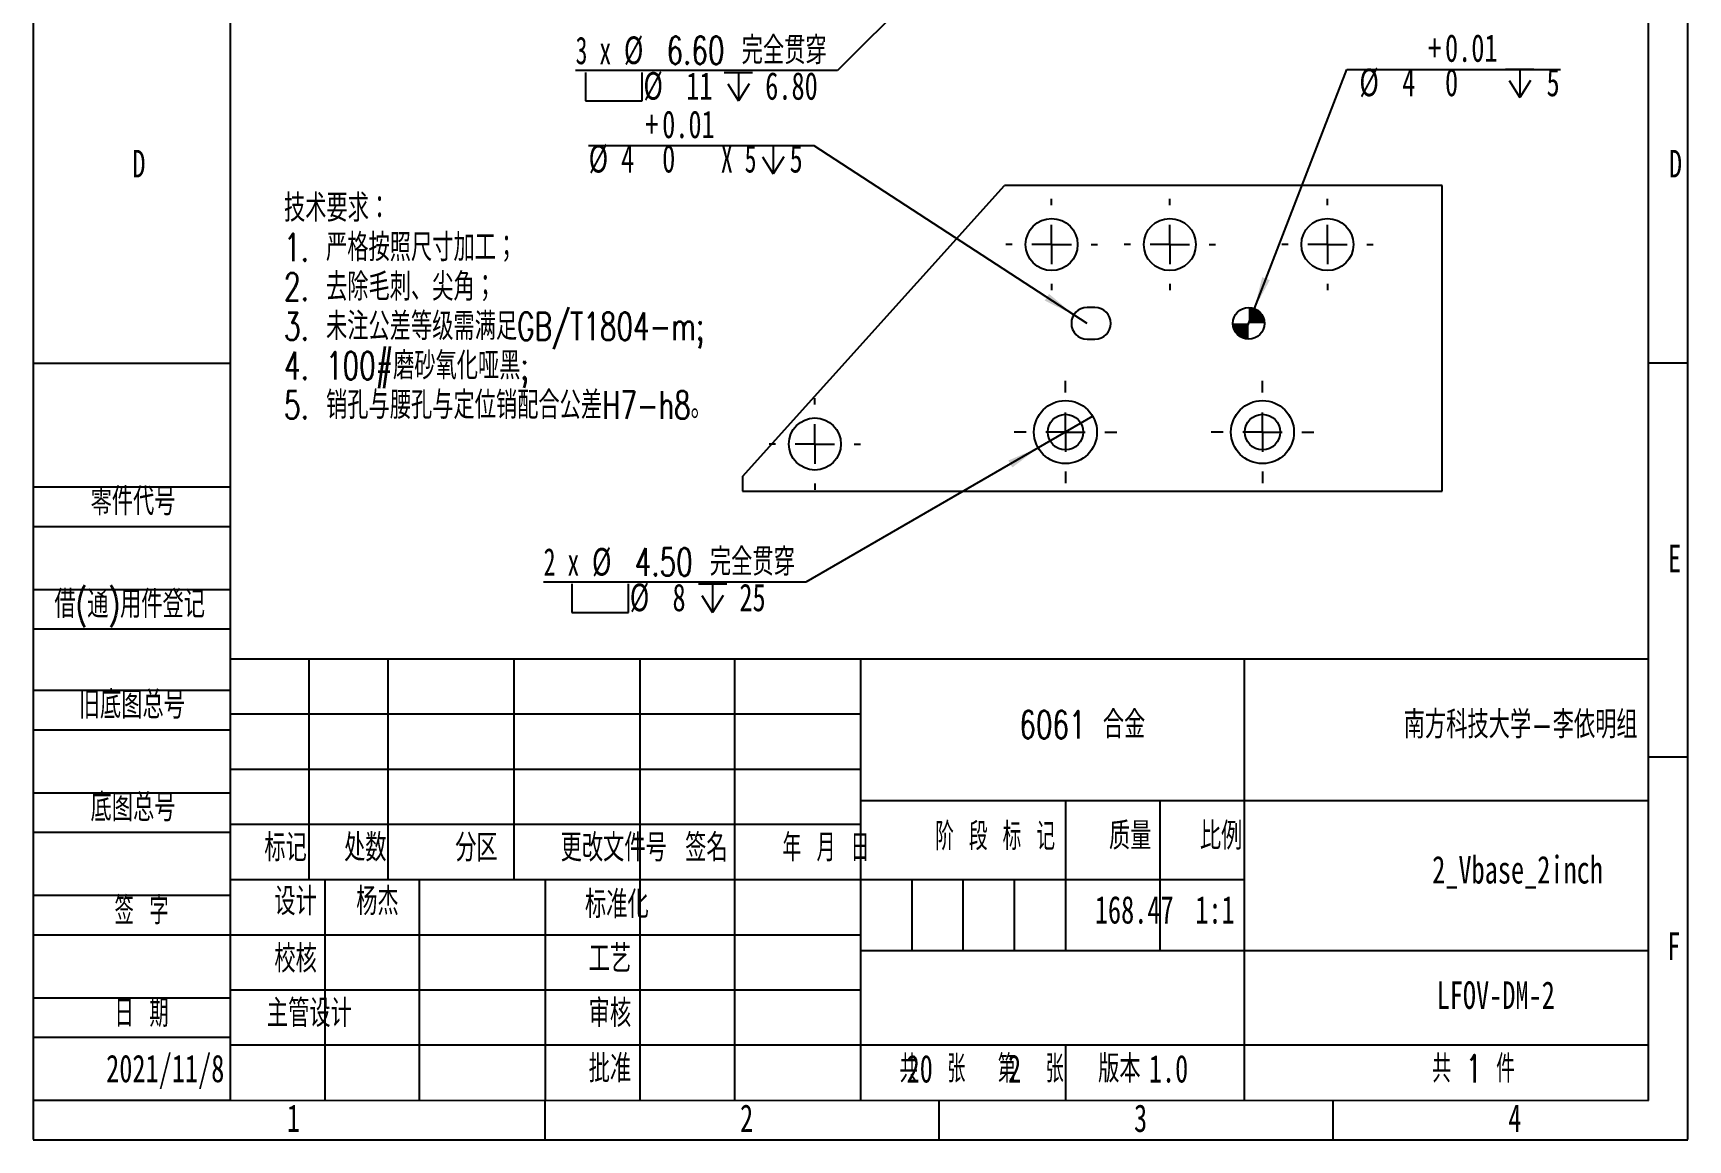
# Model space of a CAD drawing. Header units: millimetres. Extents: x 0 to 210, y 0 to 297.
# Drawn here: x 0 to 210, y 0 to 140.3 of the extents above; entities that cross this region are included whole.
import ezdxf

# ---------------------------------------------------------------- set-up
doc = ezdxf.new("R2010")
doc.units = ezdxf.units.MM
doc.layers.add('图框', color=7, linetype='Continuous')
doc.layers.add('图纸格式', color=7, linetype='Continuous')
doc.layers.add('根据设置的颜色创建', color=7, linetype='Continuous', lineweight=25)
doc.styles.add('SLDTEXTSTYLE0', font='TXT', dxfattribs={"width": 0.7, "bigfont": 'bigfont'})
doc.styles.add('SLDTEXTSTYLE1', font='TXT', dxfattribs={"width": 0.62, "bigfont": 'bigfont'})
doc.styles.add('SLDTEXTSTYLE2', font='TXT', dxfattribs={"width": 0.614286, "bigfont": 'bigfont'})
doc.styles.add('SLDTEXTSTYLE3', font='TXT', dxfattribs={"width": 0.6, "bigfont": 'bigfont'})
doc.styles.add('SLDTEXTSTYLE4', font='TXT', dxfattribs={"width": 0.633333, "bigfont": 'bigfont'})
doc.styles.add('SLDTEXTSTYLE5', font='TXT', dxfattribs={"width": 0.7})
doc.styles.add('SLDTEXTSTYLE7', font='TXT', dxfattribs={"width": 0.633333})
doc.dimstyles.new('SLDDIMSTYLE11', dxfattribs={"dimtxt": 3.5, "dimasz": 4.08, "dimexe": 0, "dimexo": 0.0625, "dimgap": 0.875, "dimtad": 0, "dimtih": 1, "dimtoh": 1, "dimrnd": 1e-09, "dimzin": 4, "dimdsep": 46, "dimtxsty": 'SLDTEXTSTYLE5', "dimblk1": 'NONE', "dimsah": 1, "dimcen": 0, "dimadec": 0, "dimazin": 1, "dimtfac": 1, "dimtmove": 0, "dimatfit": 3, "dimldrblk": 'NONE', "dimfxl": 0, "dimfrac": 2, "dimtolj": 1, "dimtzin": 12, "dimarcsym": 0})
doc.dimstyles.new('SLDDIMSTYLE15', dxfattribs={"dimtxt": 3.5, "dimasz": 4.08, "dimexe": 0, "dimexo": 0.0625, "dimgap": 0.875, "dimtad": 0, "dimtih": 1, "dimtoh": 1, "dimdec": 6, "dimrnd": 1e-09, "dimzin": 12, "dimdsep": 46, "dimtxsty": 'SLDTEXTSTYLE5', "dimblk1": 'NONE', "dimsah": 1, "dimcen": 0, "dimadec": 0, "dimazin": 3, "dimtol": 1, "dimtp": 0.012, "dimtfac": 1, "dimtmove": 0, "dimatfit": 3, "dimldrblk": 'NONE', "dimfxl": 0, "dimfrac": 2, "dimtolj": 1, "dimtzin": 0, "dimarcsym": 0})
doc.dimstyles.new('SLDDIMSTYLE16', dxfattribs={"dimtxt": 3.5, "dimasz": 4.08, "dimexe": 0, "dimexo": 0.0625, "dimgap": 0.875, "dimtad": 0, "dimtih": 1, "dimtoh": 1, "dimdec": 6, "dimrnd": 1e-09, "dimzin": 12, "dimdsep": 46, "dimtxsty": 'SLDTEXTSTYLE5', "dimsah": 1, "dimcen": 0, "dimadec": 0, "dimazin": 3, "dimtol": 1, "dimtp": 0.012, "dimtfac": 1, "dimtofl": 0, "dimtmove": 0, "dimatfit": 3, "dimfxl": 0, "dimfrac": 2, "dimtolj": 1, "dimtzin": 0, "dimarcsym": 0})
doc.dimstyles.new('SLDDIMSTYLE9', dxfattribs={"dimtxt": 3.5, "dimasz": 4.08, "dimexe": 0, "dimexo": 0.0625, "dimgap": 0.875, "dimtad": 0, "dimtih": 1, "dimtoh": 1, "dimrnd": 1e-09, "dimzin": 4, "dimdsep": 46, "dimtxsty": 'SLDTEXTSTYLE5', "dimblk1": 'NONE', "dimsah": 1, "dimcen": 0, "dimadec": 0, "dimazin": 1, "dimtol": 1, "dimtp": 0.05, "dimtfac": 1, "dimtmove": 0, "dimatfit": 3, "dimldrblk": 'NONE', "dimfxl": 0, "dimfrac": 2, "dimtolj": 1, "dimtzin": 0, "dimarcsym": 0})

# ---------------------------------------------------------------- blocks, each defined once
blk = doc.blocks.new('SW_NOTE_0')
at = {"layer": '图纸格式', "color": 0, "char_height": 3.5, "attachment_point": 1, "style": 'SLDTEXTSTYLE0'}
for s, insert in [('技术要求：', (0, 4.51)), ('1. 严格按照尺寸加工；', (0, -0.49)), ('2. 去除毛刺、尖角；', (0, -5.49)), ('3. 未注公差等级需满足GB/T1804-m;', (0, -10.49)), ('4. 100#磨砂氧化哑黑;', (0, -15.49)), ('5. 销孔与腰孔与定位销配合公差H7-h8。', (0, -20.49))]:
    blk.add_mtext(s, dxfattribs=dict(at, insert=insert))
blk = doc.blocks.new('SW_SYMBOL_HOLE_DEPTH')
at = {"layer": '根据设置的颜色创建', "color": 0}
for p, q in [((0, 875), (800, 875)), ((100, 555), (400, 75)), ((400, 875), (400, 75)), ((700, 555), (400, 75))]:
    blk.add_line(p, q, dxfattribs=at)
blk = doc.blocks.new('_D_18')
at = {"layer": '根据设置的颜色创建'}
for p, q in [((126.85, 187.94), (125.25, 185.16)), ((125.25, 185.16), (104.38, 149.02)), ((104.38, 149.02), (66.56, 149.02))]:
    blk.add_line(p, q, dxfattribs=at)
blk.add_solid([(125.25, 185.16), (122.77, 181.88), (123.65, 181.38)], dxfattribs=at)
at = {"layer": '根据设置的颜色创建', "xscale": 0.004511737089201878, "yscale": 0.004511737089201878, "zscale": 0.004511737089201878}
blk.add_blockref('SW_SYMBOL_HOLE_DEPTH', (95.83, 145.14), dxfattribs=at)
at = {"layer": '根据设置的颜色创建', "char_height": 3.5, "attachment_point": 1}
for s, insert, style in [('0.05', (88.16, 153.5), 'SLDTEXTSTYLE5'), ('+', (86, 153.5), 'SLDTEXTSTYLE5'), ('%%c', (72.69, 149.15), 'SLDTEXTSTYLE5'), ('0', (88.16, 149.15), 'SLDTEXTSTYLE5'), ('2 x', (66.56, 149.13), 'SLDTEXTSTYLE7'), ('3.20', (78.12, 149.13), 'SLDTEXTSTYLE5'), ('5', (101.04, 149.13), 'SLDTEXTSTYLE5')]:
    blk.add_mtext(s, dxfattribs=dict(at, insert=insert, style=style))
blk = doc.blocks.new('_None')
blk = doc.blocks.new('SW_SYMBOL_HOLE_SPOT')
at = {"layer": '根据设置的颜色创建', "color": 0}
for p, q in [((0, 875), (0, 75)), ((1600, 75), (1600, 875)), ((0, 75), (1600, 75))]:
    blk.add_line(p, q, dxfattribs=at)
blk = doc.blocks.new('_D_20')
at = {"layer": '根据设置的颜色创建'}
for p, q in [((133.14, 166.66), (125.37, 158.87)), ((125.37, 158.87), (102.1, 135.59)), ((102.1, 135.59), (68.84, 135.59))]:
    blk.add_line(p, q, dxfattribs=at)
blk.add_solid([(125.37, 158.87), (122.13, 156.35), (122.84, 155.63)], dxfattribs=at)
at = {"layer": '根据设置的颜色创建', "xscale": 0.004511737089201878, "yscale": 0.004511737089201878, "zscale": 0.004511737089201878}
for name, p in [('SW_SYMBOL_HOLE_SPOT', (70.09, 131.41)), ('SW_SYMBOL_HOLE_DEPTH', (87.7, 131.41))]:
    blk.add_blockref(name, p, dxfattribs=at)
at = {"layer": '根据设置的颜色创建', "char_height": 3.5, "attachment_point": 1}
for s, insert, style in [('3 x', (68.84, 139.91), 'SLDTEXTSTYLE7'), ('%%c', (74.97, 139.93), 'SLDTEXTSTYLE5'), ('6.60 完全贯穿', (80.39, 139.91), 'SLDTEXTSTYLE0'), ('%%c', (77.45, 135.41), 'SLDTEXTSTYLE5'), ('11', (82.88, 135.4), 'SLDTEXTSTYLE5'), ('6.80', (92.91, 135.4), 'SLDTEXTSTYLE5')]:
    blk.add_mtext(s, dxfattribs=dict(at, insert=insert, style=style))
blk = doc.blocks.new('_D_30')
at = {"layer": '根据设置的颜色创建'}
for p, q in [((154.98, 105.4), (166.73, 135.72)), ((166.73, 135.72), (193.82, 135.72)), ((153.53, 101.67), (154.98, 105.4))]:
    blk.add_line(p, q, dxfattribs=at)
blk.add_solid([(154.98, 105.4), (156.93, 109.02), (155.98, 109.39)], dxfattribs=at)
at = {"layer": '根据设置的颜色创建', "xscale": 0.004511737089201878, "yscale": 0.004511737089201878, "zscale": 0.004511737089201878}
blk.add_blockref('SW_SYMBOL_HOLE_DEPTH', (186.85, 131.85), dxfattribs=at)
at = {"layer": '根据设置的颜色创建', "char_height": 3.5, "attachment_point": 1, "style": 'SLDTEXTSTYLE5'}
for s, insert in [('+', (177.03, 140.21)), ('0.01', (179.18, 140.21)), ('%%c', (168.31, 135.85)), ('4', (173.74, 135.84)), ('0', (179.18, 135.85)), ('5', (192.06, 135.84))]:
    blk.add_mtext(s, dxfattribs=dict(at, insert=insert))
blk = doc.blocks.new('_D_31')
at = {"layer": '根据设置的颜色创建'}
for p, q in [((134.47, 91.75), (127.55, 87.75)), ((127.55, 87.75), (98.07, 70.7)), ((98.07, 70.7), (64.79, 70.7))]:
    blk.add_line(p, q, dxfattribs=at)
blk.add_solid([(127.55, 87.75), (123.76, 86.14), (124.27, 85.26)], dxfattribs=at)
at = {"layer": '根据设置的颜色创建', "xscale": 0.004511737089201878, "yscale": 0.004511737089201878, "zscale": 0.004511737089201878}
for name, p in [('SW_SYMBOL_HOLE_SPOT', (68.35, 66.53)), ('SW_SYMBOL_HOLE_DEPTH', (84.42, 66.53))]:
    blk.add_blockref(name, p, dxfattribs=at)
at = {"layer": '根据设置的颜色创建', "char_height": 3.5, "attachment_point": 1}
for s, insert, style in [('2 x', (64.79, 75.03), 'SLDTEXTSTYLE7'), ('%%c', (70.92, 75.05), 'SLDTEXTSTYLE5'), ('4.50 完全贯穿', (76.35, 75.03), 'SLDTEXTSTYLE0'), ('%%c', (75.72, 70.53), 'SLDTEXTSTYLE5'), ('8', (81.14, 70.52), 'SLDTEXTSTYLE5'), ('25', (89.63, 70.52), 'SLDTEXTSTYLE5')]:
    blk.add_mtext(s, dxfattribs=dict(at, insert=insert, style=style))
blk = doc.blocks.new('_D_32')
at = {"layer": '根据设置的颜色创建'}
for p, q in [((99.12, 126.04), (70.5, 126.04)), ((132.08, 104.62), (99.12, 126.04)), ((133.76, 103.53), (132.08, 104.62))]:
    blk.add_line(p, q, dxfattribs=at)
blk.add_solid([(132.08, 104.62), (128.93, 107.27), (128.38, 106.42)], dxfattribs=at)
at = {"layer": '根据设置的颜色创建', "xscale": 0.004511737089201878, "yscale": 0.004511737089201878, "zscale": 0.004511737089201878}
blk.add_blockref('SW_SYMBOL_HOLE_DEPTH', (92.1, 122.16), dxfattribs=at)
at = {"layer": '根据设置的颜色创建', "char_height": 3.5, "attachment_point": 1}
for s, insert, style in [('0.01', (79.83, 130.53), 'SLDTEXTSTYLE5'), ('+', (77.68, 130.53), 'SLDTEXTSTYLE5'), ('%%c', (70.5, 126.17), 'SLDTEXTSTYLE5'), ('4', (74.61, 126.16), 'SLDTEXTSTYLE5'), ('0', (79.83, 126.17), 'SLDTEXTSTYLE5'), ('X 5', (87.28, 126.16), 'SLDTEXTSTYLE7'), ('5', (96, 126.16), 'SLDTEXTSTYLE5')]:
    blk.add_mtext(s, dxfattribs=dict(at, insert=insert, style=style))
blk = doc.blocks.new('SW_CENTERMARKSYMBOL_7')
at = {"layer": '根据设置的颜色创建', "color": 0}
for p, q in [((0, 5), (0, 5.8)), ((0, 0), (0, 2.5)), ((-5, 0), (-5.8, 0)), ((0, 0), (-2.5, 0)), ((0, 0), (0, -2.5)), ((0, 0), (2.5, 0)), ((5, 0), (5.8, 0)), ((0, -5), (0, -5.8))]:
    blk.add_line(p, q, dxfattribs=at)
blk = doc.blocks.new('SW_CENTERMARKSYMBOL_8')
at = {"layer": '根据设置的颜色创建', "color": 0}
for p, q in [((0, 5), (0, 5.8)), ((0, 0), (0, 2.5)), ((-5, 0), (-5.8, 0)), ((0, 0), (-2.5, 0)), ((0, 0), (0, -2.5)), ((0, 0), (2.5, 0)), ((5, 0), (5.8, 0)), ((0, -5), (0, -5.8))]:
    blk.add_line(p, q, dxfattribs=at)
blk = doc.blocks.new('SW_CENTERMARKSYMBOL_9')
at = {"layer": '根据设置的颜色创建', "color": 0}
for p, q in [((0, 5), (0, 5.8)), ((0, 0), (0, 2.5)), ((-5, 0), (-5.8, 0)), ((0, 0), (-2.5, 0)), ((0, 0), (0, -2.5)), ((0, 0), (2.5, 0)), ((5, 0), (5.8, 0)), ((0, -5), (0, -5.8))]:
    blk.add_line(p, q, dxfattribs=at)
blk = doc.blocks.new('SW_CENTERMARKSYMBOL_10')
at = {"layer": '根据设置的颜色创建', "color": 0}
for p, q in [((0, 5), (0, 5.8)), ((0, 0), (0, 2.5)), ((-5, 0), (-5.8, 0)), ((0, 0), (-2.5, 0)), ((0, 0), (0, -2.5)), ((0, 0), (2.5, 0)), ((5, 0), (5.8, 0)), ((0, -5), (0, -5.8))]:
    blk.add_line(p, q, dxfattribs=at)
blk = doc.blocks.new('SW_CENTERMARKSYMBOL_11')
at = {"layer": '根据设置的颜色创建', "color": 0}
for p, q in [((0, 5), (0, 6.5)), ((0, 0), (0, 2.5)), ((-5, 0), (-6.5, 0)), ((0, 0), (-2.5, 0)), ((0, 0), (0, -2.5)), ((0, 0), (2.5, 0)), ((5, 0), (6.5, 0)), ((0, -5), (0, -6.5))]:
    blk.add_line(p, q, dxfattribs=at)
blk = doc.blocks.new('SW_CENTERMARKSYMBOL_12')
at = {"layer": '根据设置的颜色创建', "color": 0}
for p, q in [((0, 5), (0, 6.5)), ((0, 0), (0, 2.5)), ((-5, 0), (-6.5, 0)), ((0, 0), (-2.5, 0)), ((0, 0), (0, -2.5)), ((0, 0), (2.5, 0)), ((5, 0), (6.5, 0)), ((0, -5), (0, -6.5))]:
    blk.add_line(p, q, dxfattribs=at)
blk = doc.blocks.new('SW_DOWELSYMBOL_2')
at = {"linetype": 'Continuous', "lineweight": 25}
h = blk.add_hatch(color=0, dxfattribs=at)
edge = h.paths.add_edge_path(flags=0)
edge.add_arc((0, 0), 2, 180, 270)
edge.add_line((0, -2), (0, 0))
edge.add_line((0, 0), (-2, 0))
h = blk.add_hatch(color=0, dxfattribs=at)
edge = h.paths.add_edge_path(flags=0)
edge.add_arc((0, 0), 2, 0, 90)
edge.add_line((0, 2), (0, 0))
edge.add_line((0, 0), (2, 0))
at = {"layer": '根据设置的颜色创建', "color": 0}
blk.add_circle((0, 0), 2, dxfattribs=at)

msp = doc.modelspace()

# ---------------------------------------------------------------- linework, layer by layer
at = {"color": 7, "linetype": 'Continuous', "lineweight": 25}
for p, q in [((90.0406721, 84.1174005), (123.2792682, 121.0326013)), ((178.8170002, 121.0326013), (123.2792682, 121.0326013)), ((178.8170002, 82.2326013), (178.8170002, 121.0326013)), ((134.7551592, 105.5326013), (133.7551592, 105.5326013)), ((133.7551592, 101.5326013), (134.7551592, 101.5326013)), ((90.0406721, 84.1174005), (90.0406721, 82.2326013)), ((90.0406721, 82.2326013), (178.8170002, 82.2326013))]:
    msp.add_line(p, q, dxfattribs=at)
for centre, radius in [((129.2551592, 113.5326013), 3.3), ((144.2551592, 113.5326013), 3.3), ((164.2551592, 113.5326013), 3.3), ((154.2551592, 103.5326013), 2), ((131.0110002, 89.7486013), 4), ((156.0110002, 89.7486013), 4), ((99.2110002, 88.2326013), 3.3), ((131.0110002, 89.7486013), 2.25), ((156.0110002, 89.7486013), 2.25)]:
    msp.add_circle(centre, radius, dxfattribs=at)
for centre, start, end in [((133.7551592, 103.5326013), 90, 270), ((134.7551592, 103.5326013), 270, 90)]:
    msp.add_arc(centre, 2, start, end, dxfattribs=at)
at = {"layer": '图框'}
for p, q in [((0, 297), (0, 0)), ((210, 0), (210, 297)), ((0, 98.5), (25, 98.5)), ((210, 98.5), (205, 98.5)), ((0, 82.7905937), (25, 82.7905937)), ((0, 77.7905937), (25, 77.7905937)), ((0, 69.7905937), (25, 69.7905937)), ((0, 64.7905937), (25, 64.7905937)), ((25.0132567, 61.0216466), (24.9981028, 5.0216486)), ((0, 57), (25, 57)), ((25, 54), (105, 54)), ((0, 52), (25, 52)), ((210, 48.5), (205, 48.5)), ((25, 47), (105, 47)), ((0, 44), (25, 44)), ((0, 39), (25, 39)), ((111.5, 33), (111.5, 24)), ((118, 33), (118, 24)), ((124.5, 33), (124.5, 24)), ((0, 31), (25, 31)), ((0, 26), (25, 26)), ((0, 18), (25, 18)), ((0, 13), (25, 13)), ((-0.0018962, 5.0284138), (24.9981028, 5.0216486)), ((64.9999923, -0.0284139), (64.9999923, 4.9715861)), ((153.6900128, 4.9971558), (153.6900128, 4.986824)), ((165, -0.0284139), (165, 4.9837635)), ((-0.0000077, -0.0284139), (209.9999923, -0.0284139))]:
    msp.add_line(p, q, dxfattribs=at)
at = {"layer": '图框', "lineweight": 25}
for p, q in [((25, 292), (25, 5)), ((205, 4.9729393), (205, 292)), ((25, 61), (205, 61)), ((35, 61), (35, 33)), ((45, 61), (45, 33)), ((61, 61), (61, 33)), ((77, 61), (77, 5)), ((89, 61), (89, 5)), ((105, 61), (105, 4.9999997)), ((153.6900128, 60.9868322), (153.6900128, 4.9971558)), ((105, 43), (205, 43)), ((131, 43), (131, 24)), ((143, 43), (143, 24)), ((25, 40), (105, 40)), ((25, 33), (105, 33)), ((37, 33), (37, 5)), ((49, 33), (49, 5)), ((64.9999923, 32.9715861), (64.9999923, 4.9715861)), ((105.013297, 32.9868281), (153.6900128, 32.9868281)), ((25, 26), (105, 26)), ((105, 24), (205, 24)), ((25, 19), (105, 19)), ((24.9999971, 12.0216484), (105, 12.0216484)), ((105, 12.0216484), (205, 12.0487089)), ((131, 12.0286841), (131, 4.992964)), ((24.9981028, 5.0216486), (205, 4.9729393)), ((114.9990514, -0.0284139), (114.9990514, 4.997294))]:
    msp.add_line(p, q, dxfattribs=at)

# ---------------------------------------------------------------- block references
at = {"layer": '图纸格式'}
msp.add_blockref('SW_NOTE_0', (31.8383835, 115.4143255), dxfattribs=at)
at = {"layer": '根据设置的颜色创建'}
for name, p in [('SW_CENTERMARKSYMBOL_9', (129.2551592, 113.5326013)), ('SW_CENTERMARKSYMBOL_8', (144.2551592, 113.5326013)), ('SW_CENTERMARKSYMBOL_7', (164.2551592, 113.5326013)), ('SW_DOWELSYMBOL_2', (154.2551592, 103.5326013)), ('SW_CENTERMARKSYMBOL_12', (131.0110002, 89.7486013)), ('SW_CENTERMARKSYMBOL_11', (156.0110002, 89.7486013)), ('SW_CENTERMARKSYMBOL_10', (99.2110002, 88.2326013))]:
    msp.add_blockref(name, p, dxfattribs=at)

# ---------------------------------------------------------------- texts
at = {"layer": '图框', "char_height": 3.5}
for s, insert, attachment_point, style in [('D', (13.4296875, 125.5409201), 2, 'SLDTEXTSTYLE5'), ('D', (208.4296875, 125.5409201), 2, 'SLDTEXTSTYLE5'), ('零件代号', (7.2921167, 82.703292), 1, 'SLDTEXTSTYLE0'), ('E', (208.3178819, 75.4760692), 2, 'SLDTEXTSTYLE5'), ('借(通)用件登记', (2.7046163, 69.6777326), 1, 'SLDTEXTSTYLE0'), ('旧底图总号', (5.7921164, 56.9053), 1, 'SLDTEXTSTYLE0'), ('6061 合金', (133.1513393, 54.3990529), 2, 'SLDTEXTSTYLE0'), ('南方科技大学-李依明组', (188.7790183, 54.3990529), 2, 'SLDTEXTSTYLE0'), ('底图总号', (7.2921167, 43.8852641), 1, 'SLDTEXTSTYLE0'), ('阶 段 标 记', (122.0830501, 40.2162471), 2, 'SLDTEXTSTYLE2'), ('质量', (139.226661, 40.2861817), 2, 'SLDTEXTSTYLE0'), ('比例', (150.7591423, 40.2861817), 2, 'SLDTEXTSTYLE0'), ('标记', (32.0401075, 38.7885598), 2, 'SLDTEXTSTYLE0'), ('处数', (42.160637, 38.7885598), 2, 'SLDTEXTSTYLE0'), ('分区', (56.2599008, 38.7885598), 2, 'SLDTEXTSTYLE0'), ('更改文件号', (73.6804743, 38.7885598), 2, 'SLDTEXTSTYLE0'), ('签名', (85.4411077, 38.7885598), 2, 'SLDTEXTSTYLE0'), ('年 月 日', (100.6172965, 38.7885598), 2, 'SLDTEXTSTYLE1'), ('2_Vbase_2inch', (188.3816224, 35.9934112), 2, 'SLDTEXTSTYLE5'), ('设计', (33.310827, 31.9727612), 2, 'SLDTEXTSTYLE0'), ('杨杰', (43.691887, 31.9727615), 2, 'SLDTEXTSTYLE0'), ('标准化', (74.0740412, 31.5920386), 2, 'SLDTEXTSTYLE0'), ('签 字', (13.7674931, 30.806994), 2, 'SLDTEXTSTYLE4'), ('168.47', (139.7373327, 30.9083536), 2, 'SLDTEXTSTYLE5'), ('1:1', (149.9862256, 30.9083536), 2, 'SLDTEXTSTYLE5'), ('F', (208.2243055, 26.2909201), 2, 'SLDTEXTSTYLE5'), ('校核', (33.310827, 24.7021677), 2, 'SLDTEXTSTYLE0'), ('工艺', (73.1966105, 24.7021677), 2, 'SLDTEXTSTYLE0'), ('LFOV-DM-2', (185.6120044, 20.0842047), 2, 'SLDTEXTSTYLE5'), ('日 期', (13.7674931, 17.7869982), 2, 'SLDTEXTSTYLE4'), ('主管设计', (35.0608271, 17.7879105), 2, 'SLDTEXTSTYLE0'), ('审核', (73.1966105, 17.7973832), 2, 'SLDTEXTSTYLE0'), ('2021/11/8', (16.7685052, 10.7783984), 2, 'SLDTEXTSTYLE5'), ('批准', (73.199041, 10.7783982), 2, 'SLDTEXTSTYLE0'), ('共  张', (114.1366995, 10.7483197), 2, 'SLDTEXTSTYLE3'), ('20', (110.8485013, 10.74832), 1, 'SLDTEXTSTYLE5'), ('第  张', (126.6114846, 10.7483197), 2, 'SLDTEXTSTYLE3'), ('2', (123.7235415, 10.74832), 1, 'SLDTEXTSTYLE5'), ('版本', (137.8522733, 10.7483197), 2, 'SLDTEXTSTYLE0'), ('1.0', (141.5890189, 10.74832), 1, 'SLDTEXTSTYLE5'), ('共 1 件', (177.5541663, 10.7483197), 1, 'SLDTEXTSTYLE1'), ('1', (33.0444444, 4.4760692), 2, 'SLDTEXTSTYLE5'), ('2', (90.5444444, 4.4760692), 2, 'SLDTEXTSTYLE5'), ('3', (140.5444444, 4.4760692), 2, 'SLDTEXTSTYLE5'), ('4', (188.0444444, 4.4760692), 2, 'SLDTEXTSTYLE5')]:
    msp.add_mtext(s, dxfattribs=dict(at, insert=insert, attachment_point=attachment_point, style=style))

# ---------------------------------------------------------------- dimensions: what is measured, and where the dimension line sits
at = {"layer": '根据设置的颜色创建'}
for p1, p2, text, dimstyle, picture, middle in [((126.8484188, 187.9353142), (125.2485815, 185.163939), '2 x <> {\\fGDT;x} 5\\P', 'SLDDIMSTYLE9', '_D_18', (84.6762706, 148.9841446)), ((133.1422686, 166.6566908), (125.3680498, 158.8745624), '3 x <> 完全贯穿\\P{\\fGDT;v}%%c 11 {\\fGDT;x} 6.80\\P', 'SLDDIMSTYLE11', '_D_20', (84.6762706, 135.4030152)), ((153.5325662, 101.6676993), (154.9777522, 105.3975032), '<> {\\fGDT;x} 5\\P', 'SLDDIMSTYLE15', '_D_30', (181.066024, 135.6875704)), ((134.4738436, 91.7507789), (127.5481567, 87.7464237), '2 x <> 完全贯穿\\P{\\fGDT;v}%%c 8 {\\fGDT;x} 25\\P', 'SLDDIMSTYLE11', '_D_31', (80.6388951, 70.5191757))]:
    dim = msp.add_diameter_dim_2p(p1=p1, p2=p2, text=text, dimstyle=dimstyle, dxfattribs=at)
    dim.commit()
    dim.dimension.update_dxf_attribs({"geometry": picture, "text_midpoint": middle, "dimtype": 163})
dim = msp.add_radius_dim(center=(133.7551592, 103.5326013), mpoint=(132.0781781, 104.6224336), text='%%c<> X 5{\\fGDT;x}5\\P', dimstyle='SLDDIMSTYLE16', override={"dimpost": '<>'}, dxfattribs=at)
dim.commit()
dim.dimension.update_dxf_attribs({"geometry": '_D_32', "text_midpoint": (84.0159696, 126.0063293), "dimtype": 164})

doc.saveas('drawing.dxf')
